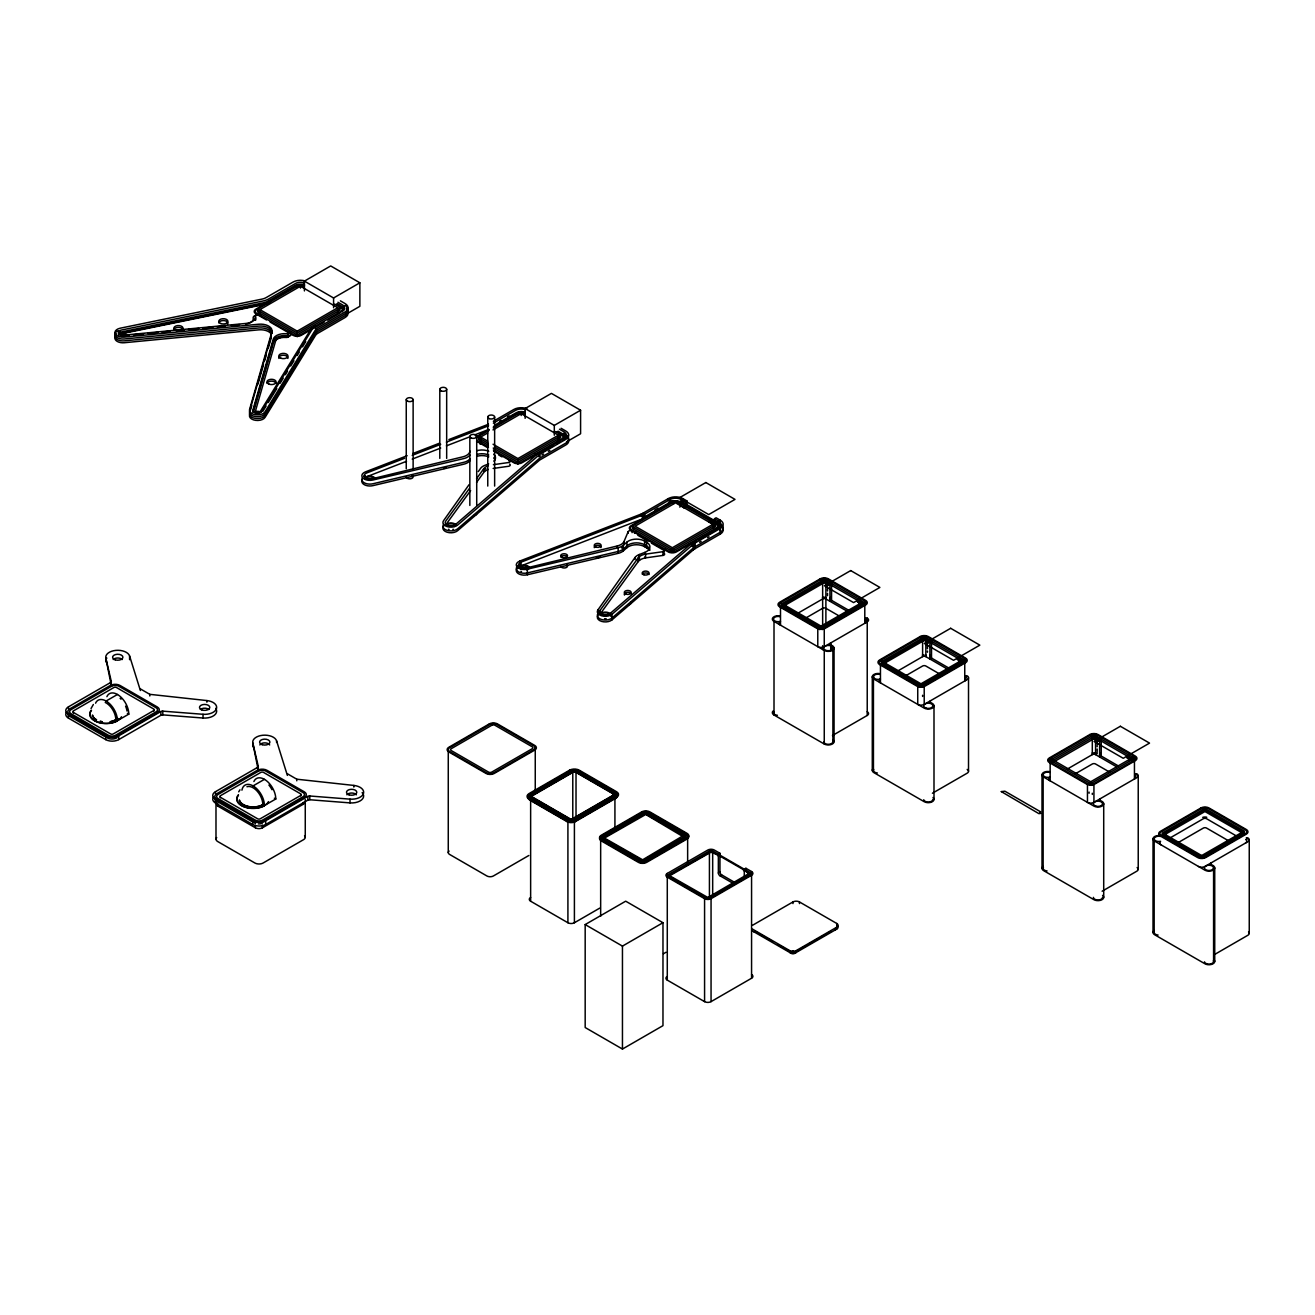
<?xml version="1.0" encoding="UTF-8"?>
<svg xmlns="http://www.w3.org/2000/svg" width="1315" height="1315" viewBox="0 0 1315 1315"><rect width="100%" height="100%" fill="white"/><g stroke="black" fill="none" stroke-linecap="round" stroke-linejoin="round"><path stroke-width="1.5" d="M271.334 335.67L249.538 411.447A8.021 4.635 0 0 0 255.57 416.592A8.021 4.635 0 0 0 265.055 413.65L315.403 331.84A11.457 6.624 0 0 1 318.099 329.375L345.023 313.825A10.323 5.95 0 0 0 345.023 305.409M251.773 405.546L249.538 413.321A8.021 4.635 0 0 0 255.57 418.466A8.021 4.635 0 0 0 265.055 415.524L315.403 333.714A11.457 6.624 0 0 1 318.099 331.249L345.023 315.699A10.323 5.95 0 0 0 346.47 308.318M257.921 384.177L263.51 364.748M264.627 360.852L266.304 355.017M268.161 348.541L271.334 337.528M250.475 411.957L249.538 415.195A8.021 4.635 0 0 0 255.57 420.34A8.021 4.635 0 0 0 265.055 417.397L315.403 335.588A11.457 6.624 0 0 1 318.099 333.122L345.023 317.572A10.323 5.95 0 0 0 346.749 310.471M253.417 411.989L273.257 342.936A11.457 6.624 0 0 1 286.111 337.462A2.285 1.331 0 0 0 288.478 336.739A2.285 1.331 0 0 0 288.034 335.21M470.08 451.209L469.554 452.459A11.457 6.624 0 0 1 462.946 456.798L372.079 478.791A5.737 3.304 0 0 1 364.814 477.312A5.737 3.304 0 0 1 366.671 472.989L404.625 458.294M623.968 544.657L623.968 541.616L628.208 531.589A2.285 1.331 0 0 1 632.038 531.013L632.038 532.641M91.014 708.571L93.349 704.495M238.722 791.811L239.955 789.805M262.885 411.25L266.09 406.023M268.227 402.538L276.808 388.615M280.013 383.388L283.235 378.178M285.371 374.693L287.525 371.208M290.73 365.981L293.952 360.77M297.157 355.543L299.31 352.058M302.516 346.848L305.738 341.621M469.028 484.709L443.517 520.74A8.021 4.635 0 0 0 447.116 526.608A8.021 4.635 0 0 0 457.571 525.112L539.051 454.974A11.457 6.624 0 0 1 540.465 453.987L565.746 439.391A10.323 5.95 0 0 0 565.746 430.975L561.078 428.279M478.298 471.592L480.616 468.321A11.457 6.624 0 0 1 484.873 465.362L488.654 463.916M711.645 524.093L714.489 522.466L714.489 518.718L716.1 517.781L720.16 520.115L720.16 525.737A10.323 5.95 0 0 1 720.16 534.153L694.895 548.75A11.457 6.624 0 0 0 693.465 549.736L612.001 619.875A8.021 4.635 0 0 1 601.53 621.37A8.021 4.635 0 0 1 597.931 615.502L597.931 609.897L635.046 557.478A11.457 6.624 0 0 1 639.304 554.519L644.794 552.415A11.457 6.624 0 0 0 646.586 542.224L644.613 541.073A11.457 6.624 0 0 0 626.926 542.109L623.31 545.281A11.457 6.624 0 0 1 618.165 547.73L527.381 569.165A8.021 4.635 0 0 1 517.222 567.094A8.021 4.635 0 0 1 519.82 561.045L641.293 514.001A11.457 6.624 0 0 0 643.019 513.179L668.283 498.599A10.323 5.95 0 0 1 682.88 498.599L686.923 500.933L686.923 506.554L683.981 508.248M600.248 610.357L597.931 613.645A8.021 4.635 0 0 0 601.53 619.513A8.021 4.635 0 0 0 612.001 618.001L693.465 547.878A11.457 6.624 0 0 1 694.895 546.876L720.16 532.279A10.323 5.95 0 0 0 720.16 523.863L684.655 503.366M469.422 488.457L445.621 521.25A5.737 3.304 0 0 0 448.201 525.441A5.737 3.304 0 0 0 455.68 524.373L537.145 454.234A13.758 7.939 0 0 1 538.854 453.05M476.572 478.627L483.706 468.798A11.457 6.624 0 0 1 488.292 465.707M445.621 524.997L470.622 490.577M476.572 482.375L483.706 472.529A11.457 6.624 0 0 1 488.292 469.455M600.051 613.447L600.051 610.407L638.137 557.955A11.457 6.624 0 0 1 645.632 554.125L663.007 551.692A2.285 1.331 0 0 0 664.009 549.473L664.009 553.221A2.285 1.331 0 0 1 663.007 555.423L645.632 557.872A11.457 6.624 0 0 0 638.137 561.686L600.051 614.154M669.532 874.968L669.713 876.694L669.713 875.757L707.848 897.488L749.435 873.226L749.221 874.787L749.221 872.996M470.014 455.138L468.896 456.124A11.457 6.624 0 0 1 463.751 458.59L372.967 480.008A8.021 4.635 0 0 1 362.792 477.937A8.021 4.635 0 0 1 365.389 471.888L407.157 455.713M470.014 458.886L468.896 459.872A11.457 6.624 0 0 1 463.751 462.321L372.967 483.756A8.021 4.635 0 0 1 364.354 482.852A8.021 4.635 0 0 1 362.299 477.937M470.014 460.743L468.896 461.746A11.457 6.624 0 0 1 463.751 464.195L372.967 485.63A8.021 4.635 0 0 1 364.354 484.725A8.021 4.635 0 0 1 362.299 479.811M517.354 568.162A8.021 4.635 0 0 0 518.241 573.554A8.021 4.635 0 0 0 527.381 574.77L618.165 553.352A11.457 6.624 0 0 0 623.31 550.903L626.926 547.73A11.457 6.624 0 0 1 644.613 546.695L646.586 547.829A11.457 6.624 0 0 1 649.281 550.295M600.051 610.407A5.737 3.304 0 0 0 602.615 614.598A5.737 3.304 0 0 0 610.094 613.53L691.575 543.391A13.758 7.939 0 0 1 693.268 542.191L693.268 545.939A13.758 7.939 0 0 0 692.364 546.514M597.931 609.897A8.021 4.635 0 0 0 601.53 615.765A8.021 4.635 0 0 0 612.001 614.269L693.465 544.131A11.457 6.624 0 0 1 694.895 543.128L720.16 528.548A10.323 5.95 0 0 0 720.16 520.115M604.44 837.129L604.44 838.066L645.764 814.478L683.866 837.129M669.713 875.757L710.938 852.169L718.352 855.177L718.352 872.963A2.285 1.331 60 0 0 719.962 875.757L734.148 883.959M1164.071 835.025L1204.951 811.536L1242.593 833.168M1242.593 832.001L1201.795 855.49M118.383 334.668A4.586 2.646 0 0 1 121.407 331.922L263.115 302.861A14.909 8.597 0 0 0 268.654 300.839L295.579 285.289A6.871 3.978 0 0 1 304.521 284.895M304.406 290.927L304.406 281.131L330.69 265.942L359.866 282.791L359.866 306.313L345.845 314.416M259.926 315.238L259.926 309.617L300.445 286.226L337.725 307.743L337.725 313.364M304.406 281.131L333.583 297.979L359.866 282.791M259.926 309.617L297.206 331.15L337.725 307.743M339.352 306.806A2.285 1.331 0 0 1 339.352 308.68L298.817 332.087A2.285 1.331 0 0 1 295.579 332.087L258.299 310.554A2.285 1.331 0 0 1 258.299 308.68M324.164 322.126L301.25 335.358A5.737 3.304 0 0 1 293.146 335.358L270.068 322.027M327.682 320.104L340.01 312.97M493.339 421.293L513.869 409.442A10.323 5.95 0 0 1 527.003 408.751M493.372 423.151L515.496 410.379A8.021 4.635 0 0 1 525.063 409.606M499.651 421.392L501.229 420.488M507.557 416.839L509.135 415.918M494.424 425.353L516.302 412.713A6.871 3.978 0 0 1 525.244 412.335M488.917 429.463L476.589 436.58A5.737 3.304 0 0 0 475.783 437.155M493.372 426.882L517.107 413.189A5.737 3.304 0 0 1 525.211 413.189M525.129 418.351L525.129 408.554L551.412 393.382L580.589 410.231L580.589 433.753L566.568 441.84M489.147 430.268L477.394 437.057A4.586 2.646 0 0 0 476.753 437.517M493.256 427.901L519.54 412.713A2.285 1.331 0 0 1 522.778 412.713L525.112 414.061M480.632 442.662L480.632 437.057L487.684 432.98M492.977 429.923L521.167 413.65L558.448 435.183L558.448 440.788M480.074 444.207L481.685 443.27M525.129 408.554L554.305 425.403L580.589 410.231M215.676 708.374A12.032 6.953 0 0 1 214.23 715.344A12.032 6.953 0 0 1 203.02 718.023L162.813 714.883A2.285 1.331 0 0 0 160.874 715.261L118.695 739.622A9.172 5.293 0 0 1 105.726 739.622L68.429 718.105L68.429 714.357A9.172 5.293 0 0 1 68.429 706.862L110.624 682.501A2.285 1.331 0 0 0 111.282 681.4L105.841 658.174A12.032 6.953 0 0 1 115.835 650.383A12.032 6.953 0 0 1 129.593 655.955L140.393 690.539M104.756 736.531L69.794 716.346L69.794 714.472A6.871 3.978 0 0 1 69.794 708.851L110.329 685.46A6.871 3.978 0 0 1 120.043 685.46L157.323 706.993A6.871 3.978 0 0 1 157.323 712.598L157.323 713.305M73.361 713.125L73.361 712.418A1.841 1.052 0 0 1 73.361 710.922L113.895 687.515A1.841 1.052 0 0 1 116.476 687.515L153.756 709.048A1.841 1.052 0 0 1 153.756 710.544L153.756 711.251M508.757 460.776L510.384 459.839M493.059 444.223L517.913 458.573L558.448 435.183M560.059 434.246A2.285 1.331 0 0 1 560.059 436.12L519.54 459.51A2.285 1.331 0 0 1 516.302 459.51L495.328 447.396M106.104 701.027L117.446 694.484M538.065 454.431L553.204 445.686M556.574 443.747L559.943 441.807M538.854 456.782L540.432 455.878M542.01 454.957L543.588 454.053M548.322 451.324L549.9 450.404M116.542 719.338L117.956 718.516M106.893 696.671A16.043 9.271 60 0 1 119.583 695.931A16.043 9.271 60 0 1 128.804 714.127L116.904 720.982M73.361 712.418L110.641 733.934A1.841 1.052 0 0 0 113.238 733.934L153.756 710.544M69.794 714.472L107.074 736.005A6.871 3.978 0 0 0 116.805 736.005L157.323 712.598M68.429 714.357L105.726 735.874A9.172 5.293 0 0 0 118.695 735.874L160.874 711.514A2.285 1.331 0 0 1 162.813 711.152L203.02 714.292A12.032 6.953 0 0 0 216.515 708.506A12.032 6.953 0 0 0 206.882 700.566L149.795 694.336L140.393 688.912M623.968 541.616A11.457 6.624 0 0 1 617.36 545.955L526.493 567.948A5.737 3.304 0 0 1 519.228 566.453A5.737 3.304 0 0 1 521.085 562.146L642.575 515.102A13.758 7.939 0 0 0 644.629 514.116L669.91 499.536A8.021 4.635 0 0 1 681.252 499.536L685.312 501.87L686.923 500.933M644.597 516.022L643.019 516.927A11.457 6.624 0 0 1 642.41 517.255M654.804 510.121L658.174 508.182M673.954 501.87L631.808 526.197A4.586 2.646 0 0 0 631.808 529.945L669.105 551.478A4.586 2.646 0 0 0 675.581 551.478L716.1 528.071A4.586 2.646 0 0 0 716.1 524.34L677.209 501.87A2.285 1.331 0 0 0 673.954 501.87L673.954 503.514M679.543 505.19L681.252 504.204L681.252 506.078L679.641 507.015M634.488 533.364L636.115 532.427M682.469 507.245L685.312 505.618L685.312 501.87M362.135 792.616A12.032 6.953 0 0 1 361.576 799.914A12.032 6.953 0 0 1 350.02 802.89L309.798 799.75A2.285 1.331 0 0 0 307.874 800.128L265.679 824.489A9.172 5.293 0 0 1 252.71 824.489L215.43 802.955L215.43 799.224A9.172 5.293 0 0 1 215.43 791.729L257.608 767.368A2.285 1.331 0 0 0 258.266 766.251L252.825 743.041A12.032 6.953 0 0 1 262.819 735.249A12.032 6.953 0 0 1 276.577 740.822L287.377 775.406M251.74 821.382L216.778 801.213L216.778 799.339A6.871 3.978 0 0 1 216.778 793.718L257.313 770.327A6.871 3.978 0 0 1 267.027 770.327L304.324 791.844A6.871 3.978 0 0 1 304.324 797.465L304.324 798.172M220.345 797.761L220.345 797.285A1.841 1.052 0 0 1 220.345 795.772L260.88 772.382A1.841 1.052 0 0 1 263.477 772.382L300.757 793.915A1.841 1.052 0 0 1 300.757 795.411L300.757 795.887M708.719 522.039L710.429 521.052L710.429 522.926M253.088 785.893L264.43 779.335M664.798 548.996L663.187 549.933L651.369 543.111M712.861 524.34L672.343 547.73L635.063 526.197L675.581 502.807L714.489 525.26A2.285 1.331 0 0 1 714.489 527.134L672.343 551.478L633.436 529.008L633.436 525.26A2.285 1.331 0 0 0 633.436 527.134A2.285 1.331 0 0 0 633.436 529.008M633.436 527.134L670.716 548.667A2.285 1.331 0 0 0 673.954 548.667L714.489 525.26A2.285 1.331 0 0 0 714.489 523.403L714.489 527.134M714.489 518.718L718.532 521.052A8.021 4.635 0 0 1 718.532 527.611L676.387 551.938A5.737 3.304 0 0 1 668.283 551.938L631.003 530.422A5.737 3.304 0 0 1 631.003 525.737L671.521 502.346A5.737 3.304 0 0 1 679.641 502.346L720.16 525.737M695.849 541.649L690.802 544.558L689.175 543.621M699.218 539.692L716.05 529.978M693.268 545.939L694.846 545.035M699.58 542.29L701.158 541.386M707.486 537.736L709.064 536.816M264.233 803.794L262.589 804.731M253.894 781.537A16.043 9.271 60 0 1 266.567 780.798A16.043 9.271 60 0 1 275.788 798.994L263.888 805.832M220.345 797.285L257.641 818.801A1.841 1.052 0 0 0 260.222 818.801L300.757 795.411M216.778 799.339L254.074 820.856A6.871 3.978 0 0 0 263.789 820.856L304.324 797.465M215.43 799.224L252.71 820.741A9.172 5.293 0 0 0 265.679 820.741L307.874 796.38A2.285 1.331 0 0 1 309.798 796.002L350.02 799.142A12.032 6.953 0 0 0 363.515 793.372A12.032 6.953 0 0 0 353.867 785.433L296.779 779.203L287.377 773.762M217.024 803.038A5.046 2.909 0 0 0 218.076 806.259L255.357 827.776A5.046 2.909 0 0 0 262.49 827.776L303.025 804.386A5.046 2.909 0 0 0 304.39 801.723M780.502 621.403A4.586 2.646 0 0 0 780.502 625.151L780.502 606.429A4.586 2.646 0 0 1 780.502 602.681L821.02 579.29A4.586 2.646 0 0 1 827.513 579.29L864.793 600.807L864.793 623.277A4.586 2.646 0 0 0 865.073 619.71M783.74 606.051L821.02 627.584L861.555 604.177L861.555 602.681L824.258 581.164L783.74 604.555L783.74 606.051L824.258 582.66L828.319 584.994L829.946 584.057L825.886 581.723A2.285 1.331 0 0 0 822.648 581.723L782.113 605.114A2.285 1.331 0 0 0 782.113 606.988L819.409 628.521A2.285 1.331 0 0 0 822.648 628.521L863.166 605.114A2.285 1.331 0 0 0 863.166 603.24L859.122 600.906L857.495 601.843L857.495 600.347M797.317 613.563L822.648 598.95A2.285 1.331 0 0 1 825.886 598.95L846.35 610.752M830.439 597.24L830.751 600.939M805.027 618.477L822.648 608.303A2.285 1.331 0 0 1 825.886 608.303L840.088 616.505M529.83 794.063L570.348 770.672A5.737 3.304 0 0 1 578.452 770.672L615.749 792.189A5.737 3.304 0 0 1 615.749 796.874L615.749 798.271L575.214 821.678A5.737 3.304 0 0 1 567.11 821.678L529.83 800.145A5.737 3.304 0 0 1 529.83 795.46L529.83 794.063A5.737 3.304 0 0 0 529.83 798.747L529.83 800.145M783.74 604.555L821.02 626.088L861.555 602.681M529.83 795.46L570.348 772.069A5.737 3.304 0 0 1 578.452 772.069L615.749 793.603A5.737 3.304 0 0 1 615.749 798.271M532.263 798.632L532.263 795.46L572.781 772.069A2.285 1.331 0 0 1 576.019 772.069L613.316 793.603L613.316 796.759M780.502 606.429L817.782 627.962A4.586 2.646 0 0 0 824.258 627.962L864.793 604.555A4.586 2.646 0 0 0 864.793 600.807M865.911 617.951L867.226 618.132L867.226 715.459L832.444 735.529M817.782 627.962L817.782 646.668A4.586 2.646 0 0 0 824.258 646.668L867.226 621.88A4.586 2.646 0 0 0 867.226 618.132M529.83 798.747L567.11 820.264A5.737 3.304 0 0 0 575.214 820.264L615.749 796.874M530.635 799.684L567.916 821.201A4.586 2.646 0 0 0 574.408 821.201L614.927 797.811A4.586 2.646 0 0 0 614.927 794.063L577.647 772.53A4.586 2.646 0 0 0 571.17 772.53L530.635 795.937A4.586 2.646 0 0 0 530.635 799.684L530.635 901.219L567.916 922.752A4.586 2.646 0 0 0 574.408 922.752L599.739 908.123M528.844 855.49L493.388 875.971A4.586 2.646 0 0 1 486.895 875.971L449.615 854.438A4.586 2.646 0 0 1 449.072 851.068M880.458 679.115A4.586 2.646 0 0 0 880.458 682.863L880.458 664.141A4.586 2.646 0 0 1 880.458 660.393L920.977 637.002A4.586 2.646 0 0 1 927.47 637.002L964.75 658.519L964.75 680.989A4.586 2.646 0 0 0 965.276 677.62M882.069 661.33L922.604 637.939A2.285 1.331 0 0 1 925.842 637.939L963.122 659.456L963.122 662.826L922.604 686.233A2.285 1.331 0 0 1 919.349 686.233L882.069 664.7L882.069 661.33A2.285 1.331 0 0 0 882.069 663.204L919.349 684.721A2.285 1.331 0 0 0 922.604 684.721L963.122 661.33A2.285 1.331 0 0 0 963.122 659.456M883.696 662.267L924.215 638.876L961.495 660.393L961.495 661.889L920.977 685.296L883.696 663.763L883.696 662.267L920.977 683.784L961.495 660.393M883.696 663.763L924.215 640.372L928.275 642.706L929.886 641.769L925.842 639.435A2.285 1.331 0 0 0 922.604 639.435L882.069 662.826A2.285 1.331 0 0 0 882.069 664.7M897.274 671.275L922.604 656.645A2.285 1.331 0 0 1 925.842 656.645L946.816 668.76M930.346 654.985L930.708 658.848M904.983 676.189L922.604 666.015A2.285 1.331 0 0 1 925.842 666.015L940.044 674.217M957.452 658.059L957.452 659.555L959.079 658.618L963.122 660.952A2.285 1.331 0 0 1 963.122 662.826M880.458 664.141L917.739 685.657A4.586 2.646 0 0 0 924.215 685.657L964.75 662.267A4.586 2.646 0 0 0 964.75 658.519M965.851 675.663L967.183 675.844A4.586 2.646 0 0 1 967.183 679.576L924.215 704.38A4.586 2.646 0 0 1 917.739 704.38L917.739 685.657M749.155 873.883L743.468 869.675L745.901 868.278L751.572 871.549L751.572 978.245L711.053 1001.636A4.586 2.646 0 0 1 704.577 1001.636L667.28 980.119L667.28 873.423L707.815 850.032A4.586 2.646 0 0 1 714.292 850.032L719.962 853.303L719.962 872.026A2.285 1.331 60 0 0 721.59 874.82L735.775 883.023M585.175 924.577L625.693 901.186L662.974 922.703L662.974 1025.651L622.455 1049.058L585.175 1027.525L585.175 924.577L622.455 946.11L662.974 922.703M719.962 853.303L717.53 855.638M718.352 872.963L719.962 872.026M719.962 875.757L721.59 874.82M743.468 870.612L744.29 870.152L744.29 877.927M708.621 898.227L749.961 874.36A2.285 1.331 0 0 0 749.961 872.486L712.681 850.969A2.285 1.331 0 0 0 709.426 850.969L668.908 874.36A2.285 1.331 0 0 0 668.908 876.234L706.993 898.227L708.621 897.29L706.993 898.227M667.28 873.423A4.586 2.646 0 0 0 667.28 877.171L704.577 898.687A4.586 2.646 0 0 0 711.053 898.687L751.572 875.297A4.586 2.646 0 0 0 751.572 871.549M932.401 793.241L967.183 773.171A4.586 2.646 0 0 0 967.183 769.423M663.5 953.72L666.031 952.257M752.443 925.333L792.978 901.942A4.586 2.646 0 0 1 799.454 901.942L836.735 923.459A4.586 2.646 0 0 1 836.735 927.207L836.735 929.08L794.589 953.408A2.285 1.331 0 0 1 791.351 953.408L752.443 930.954M1050.159 777.099A4.586 2.646 0 0 0 1050.159 780.831L1050.159 762.125A4.586 2.646 0 0 1 1050.159 758.377L1090.694 734.986A4.586 2.646 0 0 1 1097.17 734.986L1134.45 756.503L1134.45 778.973A4.586 2.646 0 0 0 1134.993 775.587M1051.786 762.815L1051.786 759.314L1092.305 735.923A2.285 1.331 0 0 1 1095.559 735.923L1132.84 757.44L1132.84 760.958M1099.603 740.131L1097.992 741.068L1093.932 738.718L1053.414 762.125L1053.414 760.251L1093.932 736.844L1131.212 758.377L1131.212 760.251M1066.975 769.259L1092.305 754.629A2.285 1.331 0 0 1 1095.559 754.629L1116.517 766.744M1100.014 753.002L1100.408 756.832M1074.684 774.157L1092.305 763.999A2.285 1.331 0 0 1 1095.559 763.999L1109.761 772.184M1127.169 756.043L1127.169 757.917L1128.78 756.98M752.443 929.08L789.723 950.597A4.586 2.646 0 0 0 796.216 950.597L836.735 927.207M797.219 950.86L807.788 944.762M808.889 944.121L823.65 935.606M824.982 934.932L830.702 931.53M1053.414 760.251L1090.694 781.768L1131.212 758.377M1051.786 759.314A2.285 1.331 0 0 0 1051.786 761.188L1089.067 782.704A2.285 1.331 0 0 0 1092.305 782.704L1132.84 759.314A2.285 1.331 0 0 0 1132.84 757.44M1050.159 762.125L1087.456 783.641A4.586 2.646 0 0 0 1093.932 783.641L1134.45 760.251A4.586 2.646 0 0 0 1134.45 756.503M1135.519 773.68L1136.883 773.812A4.586 2.646 0 0 1 1136.883 777.56L1093.932 802.364A4.586 2.646 0 0 1 1087.456 802.364L1087.456 783.641M1170.399 837.737L1203.324 818.735A2.285 1.331 0 0 1 1206.578 818.735L1236.856 836.225M1176.892 843.342L1203.324 828.088A2.285 1.331 0 0 1 1206.578 828.088L1229.657 841.419M1102.118 891.225L1136.883 871.155A4.586 2.646 0 0 0 1137.113 867.555M1214.846 954.345L1247.902 935.244A4.586 2.646 0 0 0 1248.543 931.973M95.551 703.213A16.043 9.271 60 0 1 108.225 702.489A16.043 9.271 60 0 1 117.446 720.686L115.605 719.864A15.451 8.926 0 0 1 111.019 721.524M793.635 951.057L792.238 951.09M412.844 453.511L439.424 443.221M448.908 439.555L486.879 424.844A11.457 6.624 0 0 0 488.49 424.088M412.22 455.352L440.706 444.322M446.393 442.119L488.144 425.945A13.758 7.939 0 0 0 488.555 425.781M366.671 476.737L406.532 461.302M412.22 459.099L440.706 448.07M446.393 445.867L469.176 437.04M474.863 434.838L488.144 429.693A13.758 7.939 0 0 0 488.555 429.528M644.629 514.116L644.629 517.863A13.758 7.939 0 0 1 642.575 518.85L521.085 565.877L521.085 562.146M484.873 469.11L485.909 468.715M639.649 558.119L639.304 558.25A11.457 6.624 0 0 0 637.068 559.368M638.613 560.404A11.457 6.624 0 0 1 639.304 560.124L639.649 559.993M1204.902 810.04L1162.805 834.269A2.285 1.331 0 0 0 1162.805 836.143L1200.085 857.659A2.285 1.331 0 0 0 1203.324 857.659L1243.859 834.269A2.285 1.331 0 0 0 1243.859 832.395L1205.05 810.04M121.407 333.796L263.115 304.718A14.909 8.597 0 0 0 268.654 302.697M493.388 464.672L508.593 462.535A2.285 1.331 0 0 0 509.595 460.316M493.141 468.452L508.593 466.283A2.285 1.331 0 0 0 509.595 464.063M129.33 335.144L123.215 335.736A2.285 1.331 0 0 1 120.717 334.717A2.285 1.331 0 0 1 122.18 333.172L263.871 304.094A17.194 9.928 0 0 0 270.282 301.76L268.654 300.839M133.423 334.75L143.614 333.78M147.691 333.385L157.899 332.416M161.975 332.021L170.128 331.232M176.259 330.657L184.412 329.868M188.489 329.473L198.696 328.503M202.773 328.109L212.964 327.139M217.041 326.745L225.21 325.956M231.325 325.38L239.478 324.591M965.555 677.439L966.689 676.847L965.851 676.009M1135.272 775.423L1136.407 774.831L1135.519 773.96M1246.045 839.496L1247.425 838.921L1246.291 837.918L1247.902 837.918A4.586 2.646 0 0 1 1247.902 841.666L1204.951 866.454A4.586 2.646 0 0 1 1198.458 866.454M865.254 619.694L866.7 618.855L866.404 622.455M1201.598 855.49L1164.071 833.874M340.355 300.839L345.023 303.535A10.323 5.95 0 0 1 345.023 311.967L318.099 327.501A11.457 6.624 0 0 0 315.403 329.966L265.055 411.776A8.021 4.635 0 0 1 255.57 414.718A8.021 4.635 0 0 1 249.538 409.573L271.876 331.84A11.457 6.624 0 0 0 258.693 324.23L124.07 337.133A8.021 4.635 0 0 1 115.145 333.648A8.021 4.635 0 0 1 120.257 328.191L261.964 299.113A11.457 6.624 0 0 0 266.222 297.552L293.146 282.018A10.323 5.95 0 0 1 305.442 281.016M1131.821 758.722L1132.84 759.314M559.45 429.216L564.119 431.895A8.021 4.635 0 0 1 564.119 438.454L521.973 462.781A5.737 3.304 0 0 1 513.869 462.781L493.602 451.094M857.495 601.843L861.555 604.177M957.452 659.555L961.495 661.889M337.922 302.253L342.59 304.932A6.871 3.978 0 0 1 342.59 310.554L300.445 334.881A4.586 2.646 0 0 1 293.952 334.881L256.672 313.364A4.586 2.646 0 0 1 256.672 309.617L298.817 285.289A2.285 1.331 0 0 1 302.072 285.289L304.39 286.637M1127.169 757.917L1129.864 759.462M563.412 433.358L565.746 434.706A10.323 5.95 0 0 1 565.746 443.139L540.465 457.719A11.457 6.624 0 0 0 539.051 458.721L457.571 528.86A8.021 4.635 0 0 1 447.116 530.356A8.021 4.635 0 0 1 443.517 524.488M683.126 502.478L682.88 502.346A10.323 5.95 0 0 0 680.595 501.344M337.265 303.732L342.59 306.806A6.871 3.978 0 0 1 344.596 309.765M557.987 431.172L563.313 434.246A6.871 3.978 0 0 1 563.313 439.851M336.459 304.209L341.785 307.283A5.737 3.304 0 0 1 341.785 311.967M557.165 431.632L564.119 435.643A8.021 4.635 0 0 1 566.091 437.517M334.684 304.127L342.59 308.68A6.871 3.978 0 0 1 343.807 309.633M555.407 431.55L561.686 435.183A4.586 2.646 0 0 1 561.686 438.914L521.167 462.321A4.586 2.646 0 0 1 514.675 462.321L493.372 450.026M830.044 599.476L849.802 610.883M929.787 657.056L948.427 667.823M1099.504 755.04L1118.145 765.807M315.666 327.977L314.038 327.041A17.194 9.928 0 0 0 309.995 330.739L259.647 412.548A2.285 1.331 0 0 1 256.967 413.387A2.285 1.331 0 0 1 255.209 411.94L275.525 341.275A9.172 5.293 0 0 1 285.799 336.903A4.586 2.646 0 0 0 290.533 335.457A4.586 2.646 0 0 0 289.662 332.399L288.034 333.336A2.285 1.331 0 0 1 288.478 334.865A2.285 1.331 0 0 1 286.111 335.588A11.457 6.624 0 0 0 273.257 341.062L252.94 411.743A4.586 2.646 0 0 0 252.924 412.335M534.761 454.464L536.389 455.401M645.418 518.357L643.791 517.42L670.716 501.87A6.871 3.978 0 0 1 680.447 501.87L717.727 523.403A6.871 3.978 0 0 1 717.727 529.008M480.632 437.057L487.734 441.15M479.022 436.12A2.285 1.331 0 0 0 479.022 437.994L488.342 443.369M488.342 445.243L479.022 439.851A2.285 1.331 0 0 1 479.022 437.994M493.224 448.053L516.302 461.384A2.285 1.331 0 0 0 519.54 461.384L560.059 437.994A2.285 1.331 0 0 0 560.059 436.12M488.44 447.166L477.394 440.788A4.586 2.646 0 0 1 476.753 440.328M780.337 616.028A5.737 3.304 0 0 0 773.319 617.212A5.737 3.304 0 0 0 774.009 621.403L824.258 650.415A5.737 3.304 0 0 0 832.362 650.415A5.737 3.304 0 0 0 832.362 645.731L830.751 644.794A2.285 1.331 0 0 1 830.751 642.936L830.751 650.646M266.518 319.989L255.866 313.825A5.737 3.304 0 0 1 255.866 309.157L296.385 285.75A5.737 3.304 0 0 1 304.488 285.75M476.589 441.265L487.602 447.626M498.632 454.924L502.001 456.88M637.874 535.32L647.999 541.155M773.121 710.988A5.737 3.304 0 0 0 774.009 714.998L824.258 744.011A5.737 3.304 0 0 0 831.984 744.208A5.737 3.304 0 0 0 833.036 739.786M613.316 793.603A2.285 1.331 0 0 1 613.316 795.46L572.781 818.867A2.285 1.331 0 0 1 569.543 818.867L532.263 797.334A2.285 1.331 0 0 1 532.263 795.46M754.958 931.365L772.71 941.622M778.036 944.696L788.688 950.844M789.016 951.123L791.351 952.471M127.374 713.322L128.804 714.127M274.358 798.172L275.788 798.994M683.866 835.272L642.64 859.796L604.374 838.033L604.44 839.003M252.825 743.041L257.921 768.552M105.841 658.174L110.937 683.685M1249.25 839.792L1249.25 933.371M1214.731 867.867L1214.731 961.446M1213.581 867.867A4.586 2.646 0 0 1 1206.71 870.152A4.586 2.646 0 0 1 1206.71 865.566A4.586 2.646 0 0 1 1213.581 867.867L1213.581 961.446M1160.57 836.422A4.586 2.646 0 0 0 1154.159 838.855L1154.159 932.434M1153.025 838.855L1153.025 932.434M1138.231 775.686L1138.231 869.281M1128.78 755.106L1128.78 760.711M1103.712 803.761L1103.712 897.356M1101.23 737.321L1101.23 756.043L1099.603 756.98L1099.603 738.257M1097.992 739.194L1097.992 741.068M1097.17 734.986L1097.17 737.321M1097.17 739.655L1097.17 742.005M1097.17 743.172L1097.17 744.339M1097.17 745.506L1097.17 746.673M1097.17 749.024L1097.17 751.358M1097.17 752.525L1097.17 753.692M1095.559 735.923L1095.559 737.551M1095.559 738.257L1095.559 754.629M1093.932 736.844L1093.932 738.718M1093.932 783.641L1093.932 802.364M1092.305 735.923L1092.305 737.551M1092.305 738.257L1092.305 754.629M1092.305 782.704L1092.305 785.055M1092.305 793.241L1092.305 794.408M1090.694 734.986L1090.694 736.153M1090.694 781.768L1090.694 783.641M1089.067 782.704L1089.067 784.348M1089.067 792.074L1089.067 793.241M1050.159 758.377L1050.159 760.711M1049.962 772.447A4.586 2.646 0 0 0 1043.14 774.749L1043.14 868.344M1042.006 774.749L1042.006 868.344M968.514 677.702L968.514 771.297M959.079 657.122L959.079 662.727M933.995 705.777L933.995 799.372M931.513 639.337L931.513 658.059L929.886 658.996L929.886 640.274M928.275 641.21L928.275 642.706M927.47 637.002L927.47 638.17M927.47 640.504L927.47 644.021M927.47 645.188L927.47 648.689M927.47 651.04L927.47 652.207M925.842 637.939L925.842 656.645M924.215 638.876L924.215 640.372M924.215 685.657L924.215 704.38M922.604 637.939L922.604 656.645M922.604 684.721L922.604 687.071M922.604 695.257L922.604 696.424M920.977 637.002L920.977 638.17M920.977 683.784L920.977 685.296M919.349 684.721L919.349 687.071M880.458 660.393L880.458 661.56M880.245 674.463A4.586 2.646 0 0 0 873.439 676.765L873.439 770.36M872.289 676.765L872.289 770.36M863.166 603.24L863.166 604.325M859.122 599.41L859.122 604.736M836.735 923.459L836.735 925.102M835.124 929.08L835.124 930.017A2.285 1.331 0 0 0 835.666 928.637M834.055 648.081L834.055 741.66M832.905 648.081A4.586 2.646 0 0 1 826.017 650.366A4.586 2.646 0 0 1 826.017 645.78A4.586 2.646 0 0 1 832.905 648.081L832.905 741.66M832.362 645.731L832.362 649.643M831.557 581.625L831.557 600.347L829.946 601.284L829.946 582.561M828.319 583.498L828.319 584.994M827.513 579.29L827.513 580.457M827.513 583.975L827.513 586.309M827.513 588.643L827.513 590.994M827.513 593.328L827.513 595.662M825.886 581.723L825.886 622.11M824.258 581.164L824.258 582.66M824.258 627.962L824.258 646.668M824.258 650.415L824.258 744.011M822.648 581.723L822.648 625.973M822.648 628.521L822.648 629.589M822.648 645.731L822.648 649.594M821.02 579.29L821.02 580.457M821.02 626.088L821.02 627.584M819.409 628.521L819.409 629.589M799.454 901.942L799.454 903.569M796.216 950.597L796.216 952.471A4.586 2.646 0 0 1 789.723 952.471L789.723 950.597M792.978 901.942L792.978 903.569M780.502 602.681L780.502 603.848M774.009 621.403L774.009 714.998M754.07 931.645L754.07 931.891A2.285 1.331 0 0 1 753.742 931.661M745.901 868.278L745.901 869.445M720.16 528.548L720.16 534.153M718.532 521.052L718.532 524.8A8.021 4.635 0 0 1 720.505 526.674M718.532 527.611L718.532 529.238M712.861 526.197L712.861 528.071M712.681 895.712L712.681 851.906A2.285 1.331 0 0 0 709.426 851.906L709.426 895.712M711.859 852.367L711.596 851.315L749.961 873.423A2.285 1.331 0 0 1 749.961 875.297L709.426 898.687A2.285 1.331 0 0 1 706.188 898.687L668.908 877.171A2.285 1.331 0 0 1 668.908 875.297L711.514 851.298L710.248 852.367M711.053 898.687L711.053 1001.636M704.577 898.687L704.577 1001.636M694.895 543.128L694.895 548.75M693.465 544.131L693.465 549.736M691.575 543.391L691.575 545.035M687.646 835.732L687.646 863.988M682.88 498.599L682.88 503.974M681.252 499.536L681.252 503.267A8.021 4.635 0 0 0 669.91 503.267L669.91 499.536M677.209 501.87L677.209 503.514M673.954 548.667L673.954 550.541A2.285 1.331 0 0 1 670.716 550.541L670.716 548.667M672.343 549.604L672.343 551.478M668.283 498.599L668.283 500.473M668.283 503.037L668.283 503.974M663.007 551.692L663.007 555.423M646.586 542.224L646.586 547.829M645.632 554.125L645.632 557.872M644.613 541.073L644.613 546.695M644.794 552.415L644.794 554.059M644.794 556.87L644.794 557.807M643.019 513.179L643.019 515.759M643.019 516.22L643.019 518.57M642.575 515.102L642.575 518.85M641.293 514.001L641.293 516.105M639.304 554.519L639.304 556.146M639.304 556.853L639.304 558.727M638.137 557.955L638.137 561.686M635.046 557.478L635.046 559.582M628.208 531.589L628.208 533.232M626.926 542.109L626.926 547.73M623.31 545.281L623.31 550.903M622.455 946.11L622.455 1049.058M618.165 547.73L618.165 553.352M617.36 545.955L617.36 547.599M615.749 792.189L615.749 793.603M614.927 794.063L614.927 827.957M612.001 614.269L612.001 619.875M610.094 613.53L610.094 615.157M600.659 837.606L600.659 916.325M578.452 770.672L578.452 772.069M576.019 772.069L576.019 816.286M575.214 820.264L575.214 821.678M574.408 821.201L574.408 922.752M572.781 772.069L572.781 822.023M570.348 770.672L570.348 772.069M569.543 818.867L569.543 822.023M567.916 821.201L567.916 922.752M567.11 820.264L567.11 821.678M554.305 425.403L554.305 435.199M535.254 747.758L535.254 792.156M527.381 569.165L527.381 574.77M526.493 567.948L526.493 569.806M521.167 413.65L521.167 415.524M519.82 561.045L519.82 562.919M519.82 563.379L519.82 566.075M517.913 458.573L517.913 464.195M494.637 417.003L494.637 486.073M487.766 417.003L487.766 486.073M476.72 436.366L476.72 505.437M469.849 436.366L469.849 505.437M448.267 749.616L448.267 852.58M446.673 389.306L446.673 458.376M439.802 389.306L439.802 458.376M413.124 399.661L413.124 468.715M406.253 399.661L406.253 468.715M353.867 785.433L353.867 787.077M350.02 799.142L350.02 802.89M333.583 297.979L333.583 307.776M309.798 796.002L309.798 799.75M307.874 796.38L307.874 800.128M305.261 799.635L305.261 837.31M303.025 802.939L303.025 804.386M300.445 286.226L300.445 288.1M297.206 331.15L297.206 336.755M296.779 779.203L296.779 780.831M276.577 740.822L276.577 742.449M265.679 820.741L265.679 824.489M263.789 820.856L263.789 821.908M262.49 825.245L262.49 827.776M258.266 766.251L258.266 768.601M257.608 767.368L257.608 769.012M255.357 825.245L255.357 827.776M254.074 820.856L254.074 822.73A6.871 3.978 0 0 0 255.587 823.404M252.71 820.741L252.71 824.489M218.076 804.09L218.076 806.259M215.989 801.493L215.989 839.167M215.43 791.729L215.43 793.372M206.882 700.566L206.882 702.21M203.02 714.292L203.02 718.023M162.813 711.152L162.813 714.883M160.874 711.514L160.874 715.261M149.795 694.336L149.795 695.98M129.593 655.955L129.593 659.686M118.695 735.874L118.695 739.622M116.805 736.005L116.805 737.863A6.871 3.978 0 0 1 108.044 738.34M111.282 681.4L111.282 683.027M110.624 682.501L110.624 684.145M107.074 736.005L107.074 737.863M105.726 735.874L105.726 739.622M68.429 706.862L68.429 708.506M822.45 597.454A4.586 2.646 0 0 1 826.083 597.454M867.226 711.711A4.586 2.646 0 0 1 867.226 715.459M777.412 715.278A4.586 2.646 0 0 1 773.697 711.859M780.288 621.387A4.586 2.646 0 0 1 773.483 619.069A4.586 2.646 0 0 1 780.288 616.751M832.855 741.282A4.586 2.646 0 0 1 828.976 744.29A4.586 2.646 0 0 1 823.782 742.038M519.82 564.793A8.021 4.635 0 0 0 517.222 570.825A8.021 4.635 0 0 0 527.381 572.913L618.165 551.478A11.457 6.624 0 0 0 623.31 549.029L626.926 545.856A11.457 6.624 0 0 1 644.613 544.821L646.586 545.955A11.457 6.624 0 0 1 649.922 550.229M668.973 501.985A10.323 5.95 0 0 1 673.461 500.719M520.082 567.587A4.586 2.646 0 0 1 525.375 566.058A4.586 2.646 0 0 1 528.86 568.82M520.756 568.803A4.586 2.646 0 0 1 527.808 568.803M600.84 614.878A4.586 2.646 0 0 1 605.327 612.774A4.586 2.646 0 0 1 609.815 614.878M603.108 614.993A4.586 2.646 0 0 1 608.27 615.272M623.31 546.399A11.457 6.624 0 0 1 621.535 547.977M521.529 571.532A5.737 3.304 0 0 1 520.921 571.318M518.883 567.538A5.737 3.304 0 0 1 524.225 565.319A5.737 3.304 0 0 1 529.649 567.472M720.505 529.485A8.021 4.635 0 0 1 719.88 530.323M610.998 615.897A5.737 3.304 0 0 1 610.834 616.357M606.166 618.707A5.737 3.304 0 0 1 604.522 618.707M600.298 613.842A5.737 3.304 0 0 1 605.952 612.132A5.737 3.304 0 0 1 610.834 614.5M594.298 547.648A3.435 1.989 0 0 1 597.651 545.265A3.435 1.989 0 0 1 601.021 547.648M560.831 556.985A3.435 1.989 0 0 1 564.119 555.604A3.435 1.989 0 0 1 567.39 556.985M642.345 574.326A3.435 1.989 0 0 1 645.797 572.946A3.435 1.989 0 0 1 648.985 574.524M624.559 595.087A3.435 1.989 0 0 1 626.499 592.44A3.435 1.989 0 0 1 630.986 593.706M672.343 502.807A4.586 2.646 0 0 1 678.819 502.807M716.922 523.863A5.737 3.304 0 0 1 716.922 528.548M630.592 601.645A3.435 1.989 0 0 1 627.945 604.703M566.864 564.809A3.435 1.989 0 0 1 565.319 567.866A3.435 1.989 0 0 1 560.683 566.14M600.413 556.853A3.435 1.989 0 0 1 596.451 557.511M363.811 476.441A8.021 4.635 0 0 1 365.389 475.636M476.704 454.497A11.457 6.624 0 0 1 488.753 454.974M493.733 457.932A11.457 6.624 0 0 1 495.048 459.625M483.542 469.702A11.457 6.624 0 0 1 484.528 469.241M364.649 478.101A5.737 3.304 0 0 1 370.468 476.194A5.737 3.304 0 0 1 375.465 478.775M515.496 414.126A8.021 4.635 0 0 1 525.063 413.354M453.33 529.271A5.737 3.304 0 0 1 452.82 529.386M449.105 529.419A5.737 3.304 0 0 1 448.53 529.288M445.407 525.343A5.737 3.304 0 0 1 450.913 522.959A5.737 3.304 0 0 1 456.42 525.343M476.704 450.749A11.457 6.624 0 0 1 488.753 451.226M493.733 454.185A11.457 6.624 0 0 1 493.865 461.171M476.737 441.544A2.285 1.331 0 0 1 477.608 441.856M365.291 479.285A4.586 2.646 0 0 1 369.86 476.835A4.586 2.646 0 0 1 374.43 479.285M446.623 525.343A4.586 2.646 0 0 1 450.913 523.633A4.586 2.646 0 0 1 455.204 525.343M364.304 478.003A8.021 4.635 0 0 1 365.389 477.509M565.746 436.58A10.323 5.95 0 0 1 565.746 445.012L540.465 459.593A11.457 6.624 0 0 0 539.051 460.595L457.571 530.734A8.021 4.635 0 0 1 447.116 532.23A8.021 4.635 0 0 1 443.517 526.362M483.542 471.559A11.457 6.624 0 0 1 484.528 471.115M476.704 456.371A11.457 6.624 0 0 1 488.753 456.831M366.918 479.318A4.586 2.646 0 0 1 372.803 479.318M447.675 526.279A4.586 2.646 0 0 1 454.431 526.444M446.262 467.45A3.435 1.989 0 0 1 443.73 468.469M412.285 475.553A3.435 1.989 0 0 1 410.724 478.742A3.435 1.989 0 0 1 406.269 476.638M476.688 513.277A3.435 1.989 0 0 1 473.992 515.513M873.291 768.486A5.737 3.304 0 0 0 873.965 772.694L924.215 801.706A5.737 3.304 0 0 0 931.941 801.92A5.737 3.304 0 0 0 932.993 797.498M877.368 772.99A4.586 2.646 0 0 1 873.719 769.439M932.861 799.372A4.586 2.646 0 0 1 928.604 802.019A4.586 2.646 0 0 1 923.738 799.75M880.294 673.74A5.737 3.304 0 0 0 873.275 674.907A5.737 3.304 0 0 0 873.965 679.115L924.215 708.128A5.737 3.304 0 0 0 932.319 708.128A5.737 3.304 0 0 0 932.319 703.443L930.708 702.506A2.285 1.331 0 0 1 930.708 700.632M880.245 679.082A4.586 2.646 0 0 1 873.439 676.765M922.39 655.149A4.586 2.646 0 0 1 923.738 654.952M925.152 655.002A4.586 2.646 0 0 1 926.039 655.149M1093.455 737.436A2.285 1.331 0 0 1 1094.836 737.501M1133.514 760.251A2.285 1.331 0 0 1 1133.316 760.777M1092.305 784.578A2.285 1.331 0 0 1 1089.576 784.808M1051.31 762.651A2.285 1.331 0 0 1 1051.786 761.188M562.491 434.706A5.737 3.304 0 0 1 562.491 439.391M517.913 413.65A4.586 2.646 0 0 1 524.159 413.518M271.827 333.254A11.457 6.624 0 0 0 258.693 327.977L124.07 340.881A8.021 4.635 0 0 1 116.147 338.76A8.021 4.635 0 0 1 116.279 333.714M119.616 332.07A8.021 4.635 0 0 1 120.257 331.922M253.959 412.269A4.586 2.646 0 0 1 261.011 412.269M118.942 335.013A4.586 2.646 0 0 1 123.857 333.698A4.586 2.646 0 0 1 127.506 336.015M177.147 330.739A4.586 2.646 0 0 1 174.698 326.662A4.586 2.646 0 0 1 182.16 326.662A4.586 2.646 0 0 1 179.728 330.739M271.498 334.355A11.457 6.624 0 0 0 258.693 329.851L124.07 342.755A8.021 4.635 0 0 1 116.147 340.634A8.021 4.635 0 0 1 116.279 335.588M255.258 413.535A4.586 2.646 0 0 1 259.713 413.535M267.027 383.257A4.586 2.646 0 0 1 271.515 381.153A4.586 2.646 0 0 1 276.002 383.257M278.895 358.42A4.586 2.646 0 0 1 283.382 355.231A4.586 2.646 0 0 1 287.87 358.42M120.339 335.983A4.586 2.646 0 0 1 125.533 335.983M173.942 329.523A4.586 2.646 0 0 1 179.366 327.468A4.586 2.646 0 0 1 182.917 330.607M218.783 322.931A4.586 2.646 0 0 1 224.503 320.646A4.586 2.646 0 0 1 227.544 324.263M255.8 318.871A2.285 1.331 0 0 0 255.455 319.759A11.457 6.624 0 0 1 255.554 320.35M295.579 287.163A6.871 3.978 0 0 1 301.217 286.012M315.666 326.104A14.909 8.597 0 0 0 312.165 329.309L261.8 411.118A4.586 2.646 0 0 1 256.277 412.779A4.586 2.646 0 0 1 252.99 409.705L273.257 339.188A11.457 6.624 0 0 1 286.111 333.714A2.285 1.331 0 0 0 288.478 332.991A2.285 1.331 0 0 0 288.034 331.479M259.351 314.91A2.285 1.331 0 0 0 256.721 314.663A2.285 1.331 0 0 0 255.455 316.027A11.457 6.624 0 0 1 245.971 323.441L123.84 335.144A4.586 2.646 0 0 1 118.514 333.254A4.586 2.646 0 0 1 121.407 330.049L263.115 300.987A14.909 8.597 0 0 0 268.654 298.965L295.579 283.415A6.871 3.978 0 0 1 304.34 282.955M118.219 330.673A8.021 4.635 0 0 0 115.506 336.163A8.021 4.635 0 0 0 124.07 339.007L258.693 326.104A11.457 6.624 0 0 1 271.991 333.237M255.258 320.301A11.457 6.624 0 0 0 255.455 317.901A2.285 1.331 0 0 1 255.751 317.046M340.963 307.743A4.586 2.646 0 0 1 340.963 311.491M297.206 286.226A4.586 2.646 0 0 1 303.173 285.963M245.609 324.016A9.172 5.293 0 0 0 253.187 318.066A4.586 2.646 0 0 1 255.702 315.337A4.586 2.646 0 0 1 260.978 315.847M258.299 310.554A2.285 1.331 0 0 0 258.299 312.428L295.579 333.944A2.285 1.331 0 0 0 298.817 333.944L339.352 310.554A2.285 1.331 0 0 0 339.352 308.68M1092.108 753.133A4.586 2.646 0 0 1 1095.757 753.133M1203.324 856.164A2.285 1.331 0 0 1 1200.085 856.164M1158.104 935.064A4.586 2.646 0 0 1 1154.192 932.171M1213.4 960.706A4.586 2.646 0 0 1 1209.981 964.043A4.586 2.646 0 0 1 1204.458 961.824M1154.028 930.56A5.737 3.304 0 0 0 1154.702 934.784L1204.951 963.796A5.737 3.304 0 0 0 1212.446 964.092A5.737 3.304 0 0 0 1214.008 959.851M1161.178 844.937A4.586 2.646 0 0 1 1160.422 841.781M1246.012 839.693A4.586 2.646 0 0 1 1245.469 843.063M1202.732 817.355A4.586 2.646 0 0 1 1206.775 817.24M1160.487 835.699A5.737 3.304 0 0 0 1153.863 837.129A5.737 3.304 0 0 0 1154.702 841.189L1204.951 870.201A5.737 3.304 0 0 0 1213.055 870.201A5.737 3.304 0 0 0 1213.055 865.517L1211.427 864.58A2.285 1.331 0 0 1 1211.427 862.722M1160.57 841.288A4.586 2.646 0 0 1 1154.159 838.855M1203.324 810.862A2.285 1.331 0 0 1 1206.578 810.862M1047.085 870.957A4.586 2.646 0 0 1 1043.436 867.423M1102.562 897.356A4.586 2.646 0 0 1 1097.992 900.002A4.586 2.646 0 0 1 1093.406 897.356M1043.009 866.47A5.737 3.304 0 0 0 1043.683 870.678L1093.932 899.69A5.737 3.304 0 0 0 1101.723 899.855A5.737 3.304 0 0 0 1102.578 895.384M1050.011 771.724A5.737 3.304 0 0 0 1042.992 772.891A5.737 3.304 0 0 0 1043.683 777.099L1093.932 806.111A5.737 3.304 0 0 0 1102.036 806.111A5.737 3.304 0 0 0 1102.036 801.427L1100.408 800.49A2.285 1.331 0 0 1 1100.408 798.616M1049.962 777.066A4.586 2.646 0 0 1 1043.14 774.749M268.49 801.608A16.043 9.271 0 0 1 247.483 807.673A16.043 9.271 0 0 1 238.492 795.148M241.927 790.167A16.043 9.271 60 0 1 254.124 786.551A16.043 9.271 60 0 1 264.43 805.553L262.819 804.616A13.758 7.939 60 0 0 257.28 791.268A13.758 7.939 60 0 0 246.957 786.732M264.101 803.761A13.758 7.939 0 0 1 249.686 806.687A13.758 7.939 0 0 1 239.478 800.128M268.901 785.055A13.758 7.939 60 0 1 271.991 789.723M264.151 805.996A16.405 9.468 0 0 1 243.275 806.555A16.405 9.468 0 0 1 238.377 794.819M262.803 804.862A14.038 8.104 0 0 1 248.699 806.67A14.038 8.104 0 0 1 239.297 800.342M262.26 823.404A6.871 3.978 0 0 1 258.217 823.88M216.367 800.95A6.871 3.978 0 0 1 214.92 797.58M252.825 746.788A12.032 6.953 0 0 1 253.384 743.567M215.43 802.955A9.172 5.293 0 0 1 213.49 797.12M346.897 794.819A5.161 2.975 0 0 1 351.631 793.027A5.161 2.975 0 0 1 356.365 794.819M259.844 744.947A5.161 2.975 0 0 1 264.759 742.876A5.161 2.975 0 0 1 269.674 744.947M261.8 821.957A5.737 3.304 0 0 1 261.291 822.089M304.554 835.699A5.737 3.304 0 0 1 303.584 839.644L263.066 863.034A5.737 3.304 0 0 1 254.962 863.034L217.682 841.518A5.737 3.304 0 0 1 216.712 837.573M117.676 718.434A13.758 7.939 0 0 1 109.918 721.754M102.225 721.754A13.758 7.939 0 0 1 100.088 721.278A14.366 8.284 0 0 0 101.945 721.688M105.233 702.44A13.758 7.939 60 0 1 115.835 719.749M121.506 716.741A16.043 9.271 0 0 1 100.499 722.806A16.043 9.271 0 0 1 91.508 710.281M105.841 661.922A12.032 6.953 0 0 1 106.844 658.059M68.429 718.105A9.172 5.293 0 0 1 66.506 712.253M200.39 709.459A5.161 2.975 0 0 1 208.888 709.459M113.254 659.538A5.161 2.975 0 0 1 117.758 658.01A5.161 2.975 0 0 1 122.279 659.538M68.988 715.787A6.871 3.978 0 0 1 68.101 714.735M120.125 698.331A13.758 7.939 60 0 1 121.029 699.202M125.583 706.139A13.758 7.939 60 0 1 127.013 711.053M117.15 721.13A16.405 9.468 0 0 1 96.685 721.853A16.405 9.468 0 0 1 90.982 710.478M94.072 717.974A14.366 8.284 0 0 1 92.445 715.015A13.758 7.939 0 0 0 96.636 719.897A13.462 7.775 0 0 1 94.877 718.73M530.635 901.219A4.586 2.646 0 0 1 530.635 897.471M602.007 835.732A4.586 2.646 0 0 0 602.007 839.48L639.287 860.996A4.586 2.646 0 0 0 645.764 860.996L686.298 837.606A4.586 2.646 0 0 0 686.298 833.858M644.153 860.059A2.285 1.331 0 0 1 640.915 860.059M644.153 814.215A2.285 1.331 0 0 1 647.391 814.215M646.586 861.473A5.737 3.304 0 0 1 638.482 861.473M641.72 812.802A5.737 3.304 0 0 1 649.824 812.802M602.007 840.416A4.586 2.646 0 0 1 602.007 836.669L642.525 813.278A4.586 2.646 0 0 1 649.018 813.278L686.298 834.795A4.586 2.646 0 0 1 686.298 838.543M836.965 925.481A4.586 2.646 0 0 1 836.735 929.08M835.683 927.749A2.285 1.331 0 0 1 835.683 928.538M794.079 952.701A2.285 1.331 0 0 1 791.86 952.701M667.28 980.119A4.586 2.646 0 0 1 667.001 976.552M751.572 974.497A4.586 2.646 0 0 1 751.572 978.245M709.426 897.75A2.285 1.331 0 0 1 706.188 897.75M1001.307 791.597L1038.916 813.656L1040.822 813.393L1039.738 812.259L1040.543 811.782L1004.874 791.203L1001.307 791.597M111.611 686.216L71.092 709.607A5.046 2.909 0 0 0 71.092 713.733L108.372 735.249A5.046 2.909 0 0 0 115.506 735.249L156.041 711.859A5.046 2.909 0 0 0 156.041 707.733L118.744 686.216A5.046 2.909 0 0 0 111.611 686.216M705.826 482.539L679.543 497.711L708.719 514.56L735.003 499.388L705.826 482.539M258.611 771.067L218.076 794.474A5.046 2.909 0 0 0 218.076 798.583L255.357 820.116A5.046 2.909 0 0 0 262.49 820.116L303.025 796.709A5.046 2.909 0 0 0 303.025 792.6L265.745 771.067A5.046 2.909 0 0 0 258.611 771.067M489.328 723.891L448.81 747.282A5.737 3.304 0 0 0 448.81 751.966L486.09 773.483A5.737 3.304 0 0 0 494.193 773.483L534.712 750.092A5.737 3.304 0 0 0 534.712 745.408L497.432 723.891A5.737 3.304 0 0 0 489.328 723.891M490.133 724.351L449.615 747.758A4.586 2.646 0 0 0 449.615 751.49L486.895 773.023A4.586 2.646 0 0 0 493.388 773.023L533.906 749.616A4.586 2.646 0 0 0 533.906 745.884L496.626 724.351A4.586 2.646 0 0 0 490.133 724.351M491.761 725.288L451.242 748.695A2.285 1.331 0 0 0 451.242 750.553L488.522 772.086A2.285 1.331 0 0 0 491.761 772.086L532.279 748.695A2.285 1.331 0 0 0 532.279 746.821L494.999 725.288A2.285 1.331 0 0 0 491.761 725.288M820.215 578.814L779.68 602.221A5.737 3.304 0 0 0 779.68 606.905L816.977 628.422A5.737 3.304 0 0 0 825.08 628.422L865.599 605.031A5.737 3.304 0 0 0 865.599 600.347L828.319 578.814A5.737 3.304 0 0 0 820.215 578.814M822.648 580.227L782.113 603.618A2.285 1.331 0 0 0 782.113 605.492L819.409 627.025A2.285 1.331 0 0 0 822.648 627.025L863.166 603.618A2.285 1.331 0 0 0 863.166 601.744L825.886 580.227A2.285 1.331 0 0 0 822.648 580.227M850.706 570.579L824.423 585.75L853.599 602.599L879.883 587.427L850.706 570.579M569.543 770.196L529.024 793.603A6.871 3.978 0 0 0 529.024 799.208L566.305 820.741A6.871 3.978 0 0 0 576.019 820.741L616.554 797.334A6.871 3.978 0 0 0 616.554 791.729L579.274 770.196A6.871 3.978 0 0 0 569.543 770.196M570.841 770.952L530.307 794.342A5.046 2.909 0 0 0 530.307 798.468L567.603 819.985A5.046 2.909 0 0 0 574.737 819.985L615.256 796.594A5.046 2.909 0 0 0 615.256 792.468L577.975 770.952A5.046 2.909 0 0 0 570.841 770.952M571.17 771.132L530.635 794.523A4.586 2.646 0 0 0 530.635 798.271L567.916 819.804A4.586 2.646 0 0 0 574.408 819.804L614.927 796.397A4.586 2.646 0 0 0 614.927 792.666L577.647 771.132A4.586 2.646 0 0 0 571.17 771.132M573.11 772.25L532.591 795.657A1.841 1.052 0 0 0 532.591 797.153L569.872 818.67A1.841 1.052 0 0 0 572.469 818.67L612.987 795.279A1.841 1.052 0 0 0 612.987 793.783L575.707 772.25A1.841 1.052 0 0 0 573.11 772.25M920.171 636.526L879.636 659.933A5.737 3.304 0 0 0 879.636 664.601L916.933 686.134A5.737 3.304 0 0 0 925.037 686.134L965.555 662.727A5.737 3.304 0 0 0 965.555 658.059L928.275 636.526A5.737 3.304 0 0 0 920.171 636.526M950.663 628.291L924.363 643.462L953.556 660.311L979.839 645.139L950.663 628.291M641.72 811.865L601.202 835.272A5.737 3.304 0 0 0 601.202 839.94L639.287 861.933A4.586 2.646 0 0 0 645.764 861.933L687.104 838.066A5.737 3.304 0 0 0 687.104 833.398L649.824 811.865A5.737 3.304 0 0 0 641.72 811.865M642.525 812.341L601.202 836.209A5.737 3.304 0 0 0 601.202 840.877L638.482 862.41A5.737 3.304 0 0 0 646.586 862.41L687.104 839.003A5.737 3.304 0 0 0 687.104 834.335L649.018 812.341A4.586 2.646 0 0 0 642.525 812.341M644.153 813.278L603.618 836.669A2.285 1.331 0 0 0 603.618 838.543L642.525 860.733L684.671 836.669A2.285 1.331 0 0 0 684.671 834.795L647.391 813.278A2.285 1.331 0 0 0 644.153 813.278M644.958 813.738L603.618 837.606A2.285 1.331 0 0 0 603.618 839.48L640.915 860.996A2.285 1.331 0 0 0 644.153 860.996L684.671 837.606A2.285 1.331 0 0 0 684.671 835.732L645.04 813.706M1089.872 734.51L1049.354 757.917A5.737 3.304 0 0 0 1049.354 762.585L1086.634 784.118A5.737 3.304 0 0 0 1094.737 784.118L1135.272 760.711A5.737 3.304 0 0 0 1135.272 756.043L1097.992 734.51A5.737 3.304 0 0 0 1089.872 734.51M1120.364 726.274L1094.08 741.446L1123.257 758.295L1149.54 743.106L1120.364 726.274M1200.891 807.969L1160.372 831.359A5.737 3.304 0 0 0 1160.372 836.044L1197.653 857.561A5.737 3.304 0 0 0 1205.756 857.561L1246.291 834.17A5.737 3.304 0 0 0 1246.291 829.486L1209.011 807.969A5.737 3.304 0 0 0 1200.891 807.969M1201.713 808.429L1161.178 831.836A4.586 2.646 0 0 0 1161.178 835.567L1198.458 857.101A4.586 2.646 0 0 0 1204.951 857.101L1245.469 833.71A4.586 2.646 0 0 0 1245.469 829.962L1208.189 808.429A4.586 2.646 0 0 0 1201.713 808.429M1203.324 809.366L1162.805 832.773A2.285 1.331 0 0 0 1162.805 834.647L1201.713 856.986L1243.859 832.773A2.285 1.331 0 0 0 1243.859 830.899L1206.578 809.366A2.285 1.331 0 0 0 1203.324 809.366M595.646 546.974A3.435 1.989 0 0 0 601.087 545.577A3.435 1.989 0 0 0 596.254 543.555A3.435 1.989 0 0 0 595.646 546.974M562.097 557.33A3.435 1.989 0 0 0 567.538 555.916A3.435 1.989 0 0 0 562.705 553.911A3.435 1.989 0 0 0 562.097 557.33M643.906 574.787A3.435 1.989 0 0 0 649.068 573.061A3.435 1.989 0 0 0 643.906 571.351A3.435 1.989 0 0 0 643.906 574.787M625.989 594.15A3.435 1.989 0 0 0 631.151 592.44A3.435 1.989 0 0 0 625.989 590.714A3.435 1.989 0 0 0 625.989 594.15M441.215 390.917A3.435 1.989 0 0 0 446.656 389.519A3.435 1.989 0 0 0 441.84 387.498A3.435 1.989 0 0 0 441.215 390.917M407.666 401.256A3.435 1.989 0 0 0 413.107 399.859A3.435 1.989 0 0 0 408.291 397.837A3.435 1.989 0 0 0 407.666 401.256M489.18 418.614A3.435 1.989 0 0 0 494.621 417.217A3.435 1.989 0 0 0 489.805 415.195A3.435 1.989 0 0 0 489.18 418.614M471.263 437.977A3.435 1.989 0 0 0 476.704 436.58A3.435 1.989 0 0 0 471.888 434.558A3.435 1.989 0 0 0 471.263 437.977M925.974 708.078A4.586 2.646 0 0 0 932.861 705.777A4.586 2.646 0 0 0 925.974 703.492A4.586 2.646 0 0 0 925.974 708.078M269.213 384.227A4.586 2.646 0 0 0 276.101 381.942A4.586 2.646 0 0 0 269.213 379.641A4.586 2.646 0 0 0 269.213 384.227M281.098 358.305A4.586 2.646 0 0 0 287.969 356.003A4.586 2.646 0 0 0 281.098 353.719A4.586 2.646 0 0 0 281.098 358.305M221.051 323.638A4.586 2.646 0 0 0 227.922 321.337A4.586 2.646 0 0 0 221.051 319.052A4.586 2.646 0 0 0 221.051 323.638M1095.691 806.062A4.586 2.646 0 0 0 1102.562 803.761A4.586 2.646 0 0 0 1095.691 801.476A4.586 2.646 0 0 0 1095.691 806.062M262.178 744.685A5.161 2.975 0 0 0 269.904 742.104A5.161 2.975 0 0 0 262.178 739.523A5.161 2.975 0 0 0 262.178 744.685M349.05 794.835A5.161 2.975 0 0 0 356.792 792.255A5.161 2.975 0 0 0 349.05 789.69A5.161 2.975 0 0 0 349.05 794.835M115.178 659.818A5.161 2.975 0 0 0 122.92 657.237A5.161 2.975 0 0 0 115.178 654.656A5.161 2.975 0 0 0 115.178 659.818M201.754 709.87A5.161 2.975 0 0 0 209.792 707.618A5.161 2.975 0 0 0 202.379 704.725A5.161 2.975 0 0 0 201.754 709.87"/></g></svg>
